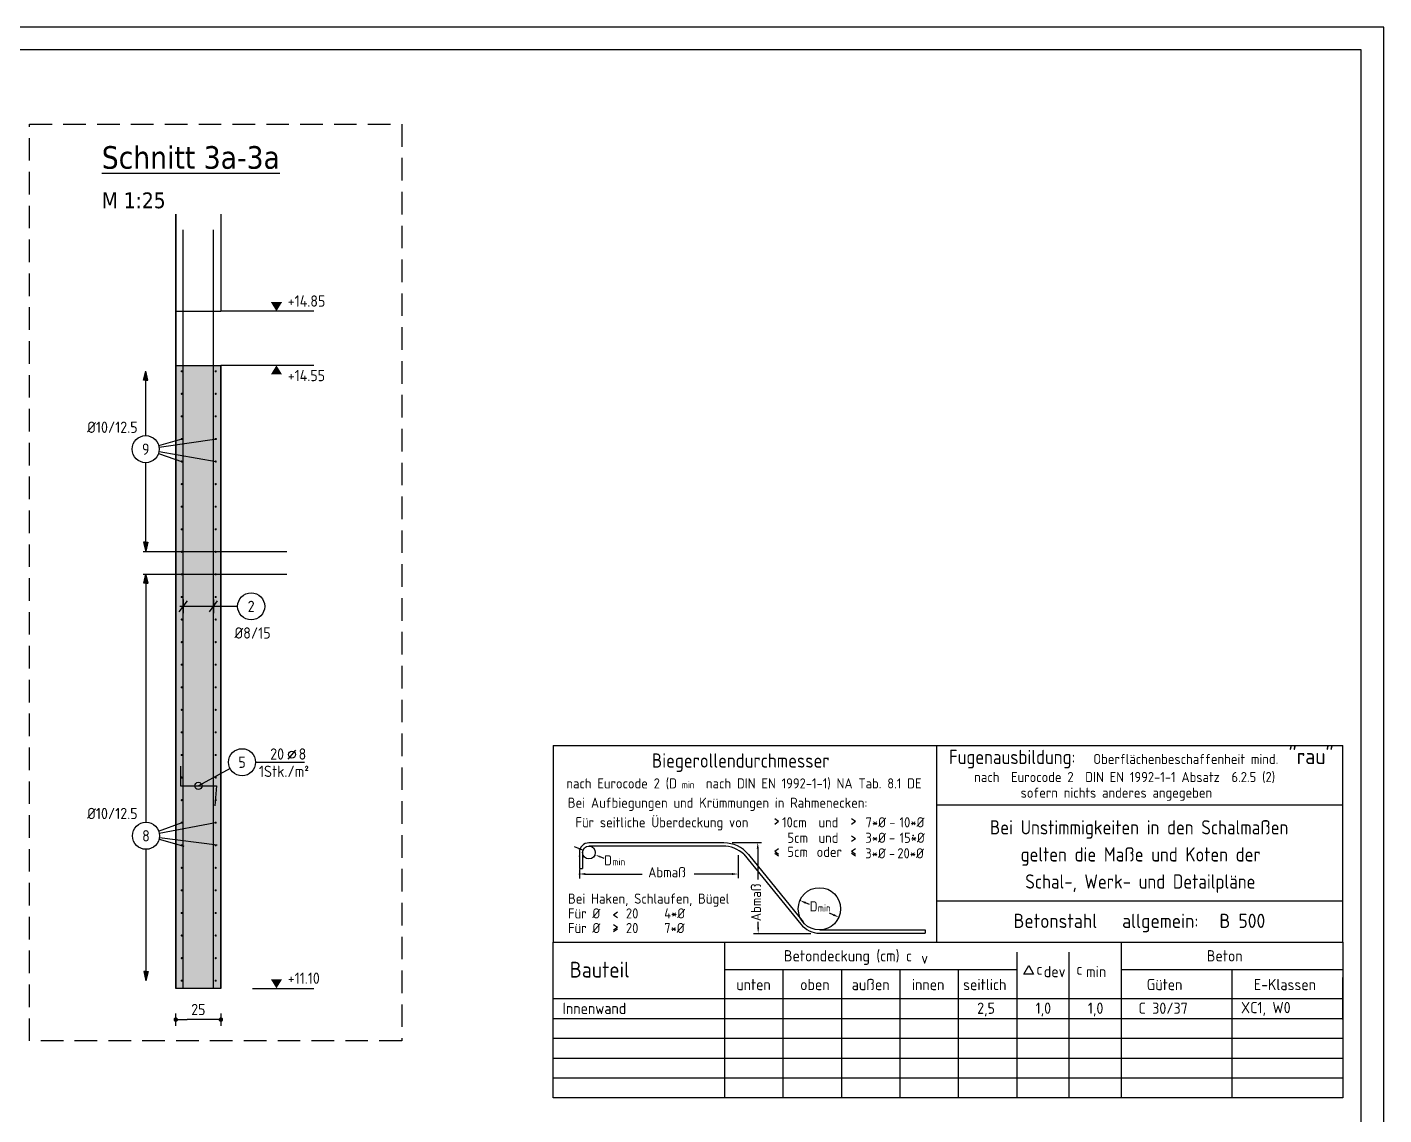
# Model space of a CAD drawing. Extents: x 0 to 72.6, y 1.4 to 31.1.
# Drawn here: x 42.52 to 57.55, y 19.06 to 31.11 of the extents above; entities that cross this region are included whole.
import ezdxf
from ezdxf.enums import TextEntityAlignment as Align

# ---------------------------------------------------------------- set-up
doc = ezdxf.new("R2010")
doc.units = 0
doc.header["$LTSCALE"] = 0.5
for name, pattern in [('AUSGEZOGEN', [1000.01, 1000, 0.01]), ('DASHED', [0.75, 0.5, -0.25]), ('STRICHLINIE', [0.75, 0.5, -0.25])]:
    doc.linetypes.add(name, pattern=pattern)
for name, color, linetype in [('AFU', 7, 'Continuous'), ('BETON', 7, 'Continuous'), ('DETAIL', 7, 'Continuous'), ('grau_mittel', 7, 'Continuous'), ('HILFE', 7, 'Continuous'), ('koten', 7, 'Continuous'), ('MASSE', 7, 'Continuous'), ('RAHMEN', 7, 'Continuous'), ('RND', 7, 'Continuous'), ('RND-1', 7, 'Continuous'), ('TEXT', 7, 'Continuous')]:
    doc.layers.add(name, color=color, linetype=linetype)
doc.layers.add('NOPLOT', color=7, linetype='Continuous', plot=False)
doc.styles.add('helv', font='tahoma.ttf')
doc.styles.add('txt', font='isocp.shx')
doc.linetypes.add('AFU_50K', pattern='A,0.15,["/",Standard,S=0.2,R=0,X=-0.01,Y=-0.1],0.07,["/",Standard,S=0.2,R=0,X=-0.01,Y=-0.1],0.15', length=0.37)
doc.dimstyles.new('DOT_I', dxfattribs={"dimscale": 0.5, "dimtxt": 0.25, "dimasz": 0.25, "dimexe": 0.1, "dimexo": 0.3, "dimgap": 0.1, "dimtad": 1, "dimdec": 3, "dimzin": 3, "dimtxsty": 'txt', "dimblk": 'DOT', "dimblk1": 'DOT', "dimblk2": 'DOT', "dimsah": 1, "dimcen": 0.1, "dimse1": 1, "dimse2": 1, "dimazin": 0, "dimtfac": 1, "dimtdec": 4, "dimtix": 1, "dimtmove": 2, "dimatfit": 3, "dimfxl": 0, "dimtvp": 1, "dimtolj": 1, "dimtzin": 0, "dimarcsym": 0})

# ---------------------------------------------------------------- blocks, each defined once
blk = doc.blocks.new('okrd_o')
at = {"layer": 'koten', "color": 7, "linetype": 'Continuous'}
blk.add_solid([(-0.125, 0.202), (0.125, 0.202), (0, 0)], dxfattribs=at)
at = {"layer": 'koten', "style": 'txt'}
blk.add_attdef('OKRD', (0.25, 0.1), '', height=0.25, dxfattribs=at)
blk = doc.blocks.new('DOT')
at = {"layer": 'MASSE', "color": 7, "linetype": 'Continuous'}
for p, q in [((0, 0), (-1, 0)), ((0, 0.54), (0, -0.54))]:
    blk.add_line(p, q, dxfattribs=at)
at = {"layer": 'MASSE', "color": 7, "linetype": 'Continuous', "const_width": 0.2}
blk.add_lwpolyline([(-0.1, 0, 1), (0.1, 0, 1)], format="xyb", close=True, dxfattribs=at)
blk = doc.blocks.new('*D19')
at = {"layer": 'Defpoints', "color": 0, "linetype": 'AUSGEZOGEN', "transparency": 16777216}
for p in [(44.164, 20.115), (44.164, 20.115), (44.664, 20.115)]:
    blk.add_point(p, dxfattribs=at)
at = {"layer": 'MASSE', "color": 0, "linetype": 'AUSGEZOGEN', "lineweight": -2, "transparency": 16777216}
blk.add_line((44.539, 20.115), (44.289, 20.115), dxfattribs=at)
at = {"layer": 'MASSE', "color": 0, "linetype": 'AUSGEZOGEN', "lineweight": -2, "transparency": 16777216, "xscale": 0.125, "yscale": 0.125, "zscale": 0.125, "rotation": 180}
blk.add_blockref('DOT', (44.164, 20.115), dxfattribs=at)
at = {"layer": 'MASSE', "color": 0, "linetype": 'AUSGEZOGEN', "lineweight": -2, "transparency": 16777216, "xscale": 0.125, "yscale": 0.125, "zscale": 0.125}
blk.add_blockref('DOT', (44.664, 20.115), dxfattribs=at)
at = {"layer": 'MASSE', "color": 0, "linetype": 'AUSGEZOGEN', "transparency": 16777216, "insert": (44.414, 20.227), "char_height": 0.125, "attachment_point": 5, "style": 'txt'}
blk.add_mtext('\\A1;25', dxfattribs=at)
blk = doc.blocks.new('okrd_u')
at = {"layer": 'koten', "color": 7, "linetype": 'Continuous'}
blk.add_solid([(-0.125, -0.202), (0.125, -0.202), (0, 0)], dxfattribs=at)
at = {"layer": 'koten', "style": 'txt'}
blk.add_attdef('OKRD', (0.25, -0.35), '', height=0.25, dxfattribs=at)
blk = doc.blocks.new('RND_LEI')
at = {"layer": 'RND', "color": 7, "linetype": 'Continuous'}
blk.add_line((1.022, 0.066), (1.19, 0.27), dxfattribs=at)
for centre, radius in [((0, 0), 0.3), ((1.106, 0.168), 0.075)]:
    blk.add_circle(centre, radius, dxfattribs=at)
at = {"layer": 'RND', "color": 7, "linetype": 'Continuous', "style": 'txt'}
blk.add_attdef('ANZ', text='', height=0.25, dxfattribs=at).set_placement((0.931, 0.057), align=Align.RIGHT)
for tag, p in [('DUM', (1.253, 0.057)), ('ABSTD', (1.674, 0.057)), ('POSTXT', (0.374, -0.327))]:
    blk.add_attdef(tag, p, '', height=0.25, dxfattribs=at)
blk.add_attdef('POSL', text='', height=0.25, dxfattribs=at).set_placement((0, 0), align=Align.MIDDLE)
blk = doc.blocks.new('Pfeillinie')
at = {"layer": 'TEXT', "linetype": 'Continuous'}
blk.add_hatch(color=7, dxfattribs=at).paths.add_polyline_path([(0, 0), (-0.8, 0.2), (-0.8, 0), (-0.8, -0.2)])
at = {"layer": 'TEXT', "color": 7, "linetype": 'Continuous'}
for p, q in [((-0.8, 0), (-0.8, 0.2)), ((-0.8, 0.2), (0, 0)), ((-0.8, 0), (-0.8, -0.2)), ((-0.8, -0.2), (0, 0))]:
    blk.add_line(p, q, dxfattribs=at)
blk = doc.blocks.new('RND_HIN')
at = {"layer": 'RND', "color": 7, "linetype": 'Continuous'}
blk.add_circle((0, 0), 0.3, dxfattribs=at)
at = {"layer": 'RND', "color": 7, "linetype": 'Continuous', "style": 'txt'}
blk.add_attdef('POSI', text='', height=0.25, dxfattribs=at).set_placement((0, 0), align=Align.MIDDLE)
blk = doc.blocks.new('lei_gre')
at = {"layer": 'RND', "color": 7, "linetype": 'Continuous'}
for p, q in [((-0.09, -0.12), (0.09, 0.12)), ((0, 0.15), (0, -0.15))]:
    blk.add_line(p, q, dxfattribs=at)
blk = doc.blocks.new('A1-19-0')
at = {"layer": 'RAHMEN'}
for p, q in [((103.1, 59.4), (0, 59.4)), ((103.1, 0), (103.1, 59.4))]:
    blk.add_line(p, q, dxfattribs=at)
at = {"layer": 'RAHMEN', "color": 5}
for p, q in [((102.6, 58.9), (2, 58.9)), ((102.6, 0.5), (102.6, 58.9))]:
    blk.add_line(p, q, dxfattribs=at)

msp = doc.modelspace()

# ---------------------------------------------------------------- hatches: boundary and pattern name
at = {"layer": 'grau_mittel'}
msp.add_hatch(color=61, dxfattribs=at).paths.add_polyline_path([(44.6644, 27.3613), (44.1644, 27.3613), (44.1644, 20.4613), (44.6644, 20.4613)])

# ---------------------------------------------------------------- linework, layer by layer
at = {"layer": 'AFU', "color": 8, "linetype": 'AFU_50K'}
for p, q in [((44.1644, 27.9613), (44.6644, 27.9613)), ((44.1644, 27.3613), (44.6644, 27.3613)), ((44.6644, 20.4613), (44.1644, 20.4613))]:
    msp.add_line(p, q, dxfattribs=at)
at = {"layer": 'BETON', "color": 6, "linetype": 'AUSGEZOGEN', "lineweight": 35}
for p, q in [((44.1644, 29.0347), (44.1644, 20.4613)), ((44.6644, 27.3613), (44.6644, 20.4613))]:
    msp.add_line(p, q, dxfattribs=at)
at = {"layer": 'BETON', "color": 6, "linetype": 'AUSGEZOGEN'}
for p, q in [((44.6644, 29.0355), (44.6644, 27.9613)), ((45.6955, 27.3613), (44.6644, 27.3613))]:
    msp.add_line(p, q, dxfattribs=at)
at = {"layer": 'BETON', "color": 6, "linetype": 'AUSGEZOGEN', "lineweight": 25}
msp.add_line((45.6955, 27.9613), (44.6644, 27.9613), dxfattribs=at)
at = {"layer": 'DETAIL', "color": 102, "linetype": 'STRICHLINIE'}
msp.add_lwpolyline([(42.5427, 19.8791), (42.5427, 30.0334), (46.6681, 30.0334), (46.6681, 19.8791)], close=True, dxfattribs=at)
at = {"layer": 'HILFE', "color": 102, "linetype": 'AUSGEZOGEN'}
msp.add_line((45.013, 20.4613), (45.6955, 20.4613), dxfattribs=at)
at = {"layer": 'NOPLOT', "color": 191, "linetype": 'Continuous'}
for points in [[(43.8039, 25.2996), (45.3948, 25.2996)], [(43.8039, 25.0496), (45.3948, 25.0496)]]:
    msp.add_lwpolyline(points, dxfattribs=at)
at = {"layer": 'RAHMEN', "color": 5, "linetype": 'Continuous'}
for p, q in [((48.3466, 23.1503), (57.0966, 23.1503)), ((48.3466, 23.1503), (48.3466, 20.9713)), ((52.5958, 20.9713), (52.5958, 23.1503)), ((57.0966, 20.9713), (57.0966, 23.1503)), ((57.0966, 20.1177), (57.0966, 20.5801))]:
    msp.add_line(p, q, dxfattribs=at)
at = {"layer": 'RAHMEN', "color": 7, "linetype": 'AUSGEZOGEN'}
for p, q in [((52.5958, 22.4928), (57.0966, 22.4928)), ((50.8447, 22.3076), (50.801, 22.3382)), ((50.8447, 22.3076), (50.801, 22.277)), ((51.6946, 22.3076), (51.651, 22.3382)), ((51.6946, 22.3076), (51.651, 22.277)), ((51.6951, 22.1179), (51.6514, 22.1484)), ((51.6951, 22.1179), (51.6514, 22.0873)), ((50.801, 21.9798), (50.8447, 22.0103)), ((50.801, 21.9798), (50.8447, 21.9492)), ((50.801, 21.9604), (50.8447, 21.9298)), ((51.651, 21.9798), (51.6946, 22.0103)), ((51.651, 21.9798), (51.6946, 21.9492)), ((51.651, 21.9604), (51.6946, 21.9298)), ((52.5958, 21.4289), (57.0966, 21.4289)), ((49.016, 21.277), (49.0597, 21.3076)), ((49.016, 21.277), (49.0597, 21.2464)), ((49.0597, 21.1361), (49.016, 21.1667)), ((49.0597, 21.1361), (49.016, 21.1056)), ((49.0597, 21.1167), (49.016, 21.0862)), ((48.3466, 20.3487), (57.0966, 20.3487)), ((48.3466, 20.1287), (57.0966, 20.1287)), ((48.3466, 19.9087), (57.0966, 19.9087)), ((48.3466, 19.6887), (57.0966, 19.6887)), ((48.3466, 19.4687), (57.0966, 19.4687))]:
    msp.add_line(p, q, dxfattribs=at)
at = {"layer": 'RAHMEN', "color": 7, "linetype": 'Continuous'}
for p, q in [((48.6763, 21.9917), (48.583, 22.0275)), ((48.636, 21.9659), (48.636, 21.7887)), ((48.6714, 21.9659), (48.6714, 21.7887)), ((50.2379, 22.0722), (48.7423, 22.0722)), ((50.2252, 22.0367), (48.7423, 22.0367)), ((50.3292, 22.0755), (50.6555, 22.0755)), ((50.6131, 22.0082), (50.6131, 21.6672)), ((48.8621, 21.9202), (48.9091, 21.9021)), ((50.3959, 21.9362), (50.3959, 21.6827)), ((50.4604, 21.9474), (51.0903, 21.1721)), ((50.5088, 21.9432), (51.115, 21.1972)), ((48.636, 21.7887), (48.6714, 21.7887)), ((48.636, 21.7773), (48.636, 21.677)), ((48.7035, 21.7277), (49.3318, 21.7277)), ((50.3284, 21.7277), (49.91, 21.7277)), ((51.1878, 21.3894), (51.1439, 21.4084)), ((51.4498, 21.2765), (51.4089, 21.2941)), ((50.5664, 21.0702), (51.1999, 21.0702)), ((50.6176, 21.1377), (50.6176, 21.1969)), ((51.2998, 21.1083), (52.4691, 21.1078)), ((51.2998, 21.0724), (52.4691, 21.0724)), ((52.4691, 21.1078), (52.4691, 21.0724)), ((50.2474, 19.2746), (50.2474, 20.9713)), ((54.645, 19.2487), (54.645, 20.9713)), ((53.4864, 19.2487), (53.4864, 20.8617)), ((54.0657, 19.2487), (54.0657, 20.8617)), ((50.8952, 19.2487), (50.8952, 20.6694)), ((51.543, 19.2487), (51.543, 20.6694)), ((52.1908, 19.2487), (52.1908, 20.6694)), ((52.8386, 19.2487), (52.8386, 20.6694)), ((55.8708, 19.2487), (55.8708, 20.6694)), ((50.2474, 19.2487), (50.2474, 20.3487)), ((53.4864, 19.2487), (53.4864, 20.3487))]:
    msp.add_line(p, q, dxfattribs=at)
at = {"layer": 'RAHMEN', "color": 1, "linetype": 'Continuous'}
for p, q in [((50.2474, 20.6694), (53.4864, 20.6694)), ((54.645, 20.6694), (57.0966, 20.6694))]:
    msp.add_line(p, q, dxfattribs=at)
at = {"layer": 'RAHMEN', "color": 5, "linetype": 'AUSGEZOGEN'}
msp.add_lwpolyline([(48.3466, 20.9713), (57.0966, 20.9713), (57.0966, 19.2487), (48.3466, 19.2487)], close=True, dxfattribs=at)
at = {"layer": 'RAHMEN', "color": 1, "linetype": 'Continuous'}
msp.add_lwpolyline([(53.6152, 20.714), (53.6697, 20.6195), (53.5607, 20.6195)], close=True, dxfattribs=at)
at = {"layer": 'RAHMEN', "color": 7, "linetype": 'Continuous'}
for centre, radius in [((48.7423, 21.9659), 0.0709), ((51.2968, 21.3424), 0.2341)]:
    msp.add_circle(centre, radius, dxfattribs=at)
for centre, radius, start, end in [((48.7423, 21.9659), 0.1063, 89.99998, 180), ((50.2252, 21.6824), 0.3543, 48.41068, 90), ((50.2379, 21.723), 0.3491, 39.09564, 90), ((51.2998, 21.3424), 0.27, 219.09564, 270)]:
    msp.add_arc(centre, radius, start, end, dxfattribs=at)
for p in [(52.3341, 22.153), (48.636, 21.9249), (48.636, 21.7277), (51.0819, 21.4351), (51.5118, 21.2497)]:
    msp.add_point(p, dxfattribs=at)
for points in [[(48.6243, 22.0023), (48.6305, 22.0186), (48.6763, 21.9917)], [(50.6243, 22.0082), (50.6018, 22.0082), (50.6131, 22.0757)], [(48.859, 21.912), (48.8652, 21.9283), (48.8132, 21.939)], [(48.7035, 21.7165), (48.7035, 21.739), (48.636, 21.7277)], [(50.3284, 21.7165), (50.3284, 21.739), (50.3959, 21.7277)], [(51.1394, 21.398), (51.1483, 21.4187), (51.0819, 21.4351)], [(51.4453, 21.2661), (51.4542, 21.2868), (51.5118, 21.2497)], [(50.6289, 21.1377), (50.6064, 21.1377), (50.6176, 21.0702)]]:
    msp.add_solid(points, dxfattribs=at)
at = {"layer": 'RND', "color": 102, "linetype": 'AUSGEZOGEN'}
for p, q in [((43.9748, 26.474), (44.2343, 26.5477)), ((43.979, 26.4547), (44.6191, 26.5479)), ((43.9723, 26.384), (44.2382, 26.2919)), ((43.9783, 26.4075), (44.6132, 26.2978)), ((44.8494, 24.6919), (44.2092, 24.6919)), ((44.7667, 22.8946), (44.4147, 22.7037)), ((43.9744, 22.2032), (44.2333, 22.2988)), ((43.981, 22.1795), (44.6036, 22.2988)), ((43.9784, 22.112), (44.252, 22.0377)), ((43.9824, 22.1322), (44.6222, 22.0501))]:
    msp.add_line(p, q, dxfattribs=at)
at = {"layer": 'RND', "color": 7, "linetype": 'AUSGEZOGEN'}
msp.add_line((45.0486, 22.966), (45.5886, 22.966), dxfattribs=at)
at = {"layer": 'RND', "color": 1, "linetype": 'AUSGEZOGEN'}
for points in [[(44.2474, 20.4613), (44.2474, 28.8613)], [(44.5815, 20.4613), (44.5815, 28.8613)]]:
    msp.add_lwpolyline(points, dxfattribs=at)
at = {"layer": 'RND', "color": 102, "linetype": 'AUSGEZOGEN'}
for points in [[(43.8305, 26.5831), (43.8305, 27.2973)], [(43.8305, 25.3027), (43.8305, 26.2831)], [(43.8337, 25.0483), (43.8337, 22.3013)], [(43.8337, 22.0013), (43.8337, 20.5465)]]:
    msp.add_lwpolyline(points, dxfattribs=at)
at = {"layer": 'RND', "color": 7, "linetype": 'AUSGEZOGEN', "const_width": 0.012}
for points in [[(44.2241, 27.2962, 1), (44.2361, 27.2962, 1)], [(44.6007, 27.2962, 1), (44.6127, 27.2962, 1)], [(44.2241, 27.0462, 1), (44.2361, 27.0462, 1)], [(44.6007, 27.0462, 1), (44.6127, 27.0462, 1)], [(44.2241, 26.7962, 1), (44.2361, 26.7962, 1)], [(44.6007, 26.7962, 1), (44.6127, 26.7962, 1)], [(44.2241, 26.5462, 1), (44.2361, 26.5462, 1)], [(44.6007, 26.5462, 1), (44.6127, 26.5462, 1)], [(44.2241, 26.2962, 1), (44.2361, 26.2962, 1)], [(44.6007, 26.2962, 1), (44.6127, 26.2962, 1)], [(44.2241, 26.0462, 1), (44.2361, 26.0462, 1)], [(44.6007, 26.0462, 1), (44.6127, 26.0462, 1)], [(44.2241, 25.7962, 1), (44.2361, 25.7962, 1)], [(44.6007, 25.7962, 1), (44.6127, 25.7962, 1)], [(44.2241, 25.5462, 1), (44.2361, 25.5462, 1)], [(44.6007, 25.5462, 1), (44.6127, 25.5462, 1)], [(44.2241, 25.2962, 1), (44.2361, 25.2962, 1)], [(44.6007, 25.2962, 1), (44.6127, 25.2962, 1)], [(44.2241, 25.0462, 1), (44.2361, 25.0462, 1)], [(44.6007, 25.0462, 1), (44.6127, 25.0462, 1)], [(44.2241, 24.7962, 1), (44.2361, 24.7962, 1)], [(44.6007, 24.7962, 1), (44.6127, 24.7962, 1)], [(44.2241, 24.5462, 1), (44.2361, 24.5462, 1)], [(44.6007, 24.5462, 1), (44.6127, 24.5462, 1)], [(44.2241, 24.2962, 1), (44.2361, 24.2962, 1)], [(44.6007, 24.2962, 1), (44.6127, 24.2962, 1)], [(44.2241, 24.0462, 1), (44.2361, 24.0462, 1)], [(44.6007, 24.0462, 1), (44.6127, 24.0462, 1)], [(44.2241, 23.7962, 1), (44.2361, 23.7962, 1)], [(44.6007, 23.7962, 1), (44.6127, 23.7962, 1)], [(44.2241, 23.5462, 1), (44.2361, 23.5462, 1)], [(44.6007, 23.5462, 1), (44.6127, 23.5462, 1)], [(44.2241, 23.2962, 1), (44.2361, 23.2962, 1)], [(44.6007, 23.2962, 1), (44.6127, 23.2962, 1)], [(44.2241, 23.0462, 1), (44.2361, 23.0462, 1)], [(44.6007, 23.0462, 1), (44.6127, 23.0462, 1)], [(44.2241, 22.7962, 1), (44.2361, 22.7962, 1)], [(44.6007, 22.7962, 1), (44.6127, 22.7962, 1)], [(44.2241, 22.5462, 1), (44.2361, 22.5462, 1)], [(44.6007, 22.5462, 1), (44.6127, 22.5462, 1)], [(44.2241, 22.2962, 1), (44.2361, 22.2962, 1)], [(44.6007, 22.2962, 1), (44.6127, 22.2962, 1)], [(44.2241, 22.0462, 1), (44.2361, 22.0462, 1)], [(44.6007, 22.0462, 1), (44.6127, 22.0462, 1)], [(44.2241, 21.7962, 1), (44.2361, 21.7962, 1)], [(44.6007, 21.7962, 1), (44.6127, 21.7962, 1)], [(44.2241, 21.5462, 1), (44.2361, 21.5462, 1)], [(44.6007, 21.5462, 1), (44.6127, 21.5462, 1)], [(44.2241, 21.2962, 1), (44.2361, 21.2962, 1)], [(44.6007, 21.2962, 1), (44.6127, 21.2962, 1)], [(44.2241, 21.0462, 1), (44.2361, 21.0462, 1)], [(44.6007, 21.0462, 1), (44.6127, 21.0462, 1)], [(44.2241, 20.7962, 1), (44.2361, 20.7962, 1)], [(44.6007, 20.7962, 1), (44.6127, 20.7962, 1)], [(44.2241, 20.5462, 1), (44.2361, 20.5462, 1)], [(44.6007, 20.5462, 1), (44.6127, 20.5462, 1)]]:
    msp.add_lwpolyline(points, format="xyb", close=True, dxfattribs=at)
at = {"layer": 'RND', "color": 7, "linetype": 'AUSGEZOGEN'}
msp.add_circle((44.4147, 22.7037), 0.04, dxfattribs=at)
at = {"layer": 'RND-1', "color": 1, "linetype": 'AUSGEZOGEN'}
msp.add_lwpolyline([(44.2147, 22.9237), (44.2147, 22.7037), (44.6147, 22.7037), (44.5955, 22.4846)], dxfattribs=at)

# ---------------------------------------------------------------- block references
at = {"layer": 'koten', "color": 7, "linetype": 'DASHED', "xscale": 0.5, "yscale": 0.5, "zscale": 0.5}
msp.add_blockref('okrd_o', (45.2798, 27.9613), dxfattribs=at).add_auto_attribs({'OKRD': '+14.85'})
at = {"layer": 'koten', "color": 7, "linetype": 'AUSGEZOGEN', "xscale": 0.5, "yscale": 0.5, "zscale": 0.5}
msp.add_blockref('okrd_u', (45.2798, 27.3613), dxfattribs=at).add_auto_attribs({'OKRD': '+14.55'})
at = {"layer": 'koten', "color": 7, "linetype": 'AUSGEZOGEN'}
ref = msp.add_blockref('okrd_o', (45.2798, 20.4613), dxfattribs=dict(at, xscale=0.5, yscale=0.5, zscale=0.5))
ref.add_attrib('OKRD', '+11.10', (45.4048, 20.5113), dxfattribs={"layer": '0', "color": 0, "linetype": 'ByBlock', "height": 0.125, "style": 'txt'})
at = {"layer": 'RAHMEN', "color": 7, "linetype": 'AUSGEZOGEN', "xscale": 0.5, "yscale": 0.5, "zscale": 0.5}
msp.add_blockref('A1-19-0', (6.0012, 1.4073), dxfattribs=at)
at = {"layer": 'RND', "color": 102, "linetype": 'AUSGEZOGEN', "xscale": 0.125, "yscale": 0.125, "zscale": 0.125}
for p, rotation in [((43.8305, 27.2973), 90), ((43.8305, 25.3027), 270), ((43.8337, 25.0483), 90), ((43.8337, 20.5465), 270)]:
    msp.add_blockref('Pfeillinie', p, dxfattribs=dict(at, rotation=rotation))
at = {"layer": 'RND', "color": 7, "linetype": 'AUSGEZOGEN', "xscale": 0.5, "yscale": 0.5, "zscale": 0.5}
for name, p, values in [('RND_HIN', (43.8305, 26.4331), {'POSI': '9'}), ('RND_HIN', (44.9994, 24.6919), {'POSI': '2'}), ('RND_LEI', (44.8986, 22.966), {'POSL': '5', 'DUM': '8', 'ANZ': '20', 'POSTXT': '1Stk./m²'}), ('RND_HIN', (43.8337, 22.1513), {'POSI': '8'})]:
    msp.add_blockref(name, p, dxfattribs=at).add_auto_attribs(values)
for p in [(44.2474, 24.6919), (44.5815, 24.6919)]:
    msp.add_blockref('lei_gre', p, dxfattribs=at)

# ---------------------------------------------------------------- texts
at = {"layer": 'RAHMEN', "color": 1, "linetype": 'Continuous', "style": 'txt', "width": 0.95}
for s, p in [('Biegerollendurchmesser', (50.4245, 22.906)), ('Fugenausbildung:', (53.4327, 22.9455)), ('Bei Unstimmigkeiten in den Schalmaßen', (54.8391, 22.1662)), ('gelten die Maße und Koten der', (54.8561, 21.8662)), ('Schal-, Werk- und Detailpläne', (54.8526, 21.5662))]:
    msp.add_text(s, height=0.1575, dxfattribs=at).set_placement(p, align=Align.CENTER)
at = {"layer": 'RAHMEN', "color": 7, "linetype": 'Continuous', "style": 'txt'}
for s, p in [('Oberflächenbeschaffenheit mind.', (54.3311, 22.9455)), ('nach  Eurocode 2  DIN EN 1992-1-1 Absatz  6.2.5 (2)', (53.0129, 22.7456)), ('Bei Aufbiegungen und Krümmungen in Rahmenecken:', (48.5084, 22.4608)), ('sofern nichts anderes angegeben', (53.5261, 22.5725)), ('10cm', (50.8817, 22.2446)), ('und', (51.286, 22.2446)), ('7*%%C', (51.8076, 22.2446)), ('-', (52.0691, 22.2446)), ('10*%%C', (52.1841, 22.2446)), ('5cm', (50.942, 22.0728)), ('und', (51.2864, 22.0728)), ('3*%%C', (51.8062, 22.0728)), ('-', (52.0677, 22.0728)), ('15*%%C', (52.1841, 22.0728)), ('5cm', (50.9411, 21.9168)), ('oder', (51.2657, 21.9168)), ('3*%%C', (51.8047, 21.9009)), ('-', (52.0662, 21.9009)), ('20*%%C', (52.1596, 21.9009)), ('D', (48.9113, 21.8234)), ('Abmaß', (49.3993, 21.6913)), ('Bei Haken, Schlaufen, Bügel', (48.5106, 21.3991)), ('D', (51.1884, 21.313)), ('Für %%C', (48.5104, 21.2351)), ('20', (49.1524, 21.2351)), ('4*%%C', (49.5763, 21.2351)), ('Für %%C', (48.5105, 21.0731)), ('20', (49.1525, 21.0731)), ('7*%%C', (49.5763, 21.0731))]:
    msp.add_text(s, height=0.1125, dxfattribs=at).set_placement(p)
msp.add_text('nach Eurocode 2 (D     nach DIN EN 1992-1-1) NA Tab. 8.1 DE', height=0.1125, dxfattribs=at).set_placement((50.4606, 22.675), align=Align.CENTER)
msp.add_text('Für seitliche Überdeckung von', height=0.1125, dxfattribs=at).set_placement((50.5093, 22.2446), align=Align.RIGHT)
msp.add_text('Abmaß', height=0.1125, rotation=90, dxfattribs=at).set_placement((50.6495, 21.2054))
at = {"layer": 'RAHMEN', "color": 1, "linetype": 'Continuous', "style": 'txt'}
for s, height, p in [('Betonstahl', 0.1575, (53.4474, 21.1303)), ('allgemein:', 0.1575, (54.6507, 21.1303)), ('B 500 ', 0.1575, (55.7294, 21.1303)), ('Bauteil', 0.175, (48.5293, 20.581)), ('Betondeckung (cm) c', 0.125, (50.9029, 20.7594)), ('v', 0.125, (52.4246, 20.733)), ('Beton', 0.125, (55.5892, 20.7594)), ('c', 0.125, (53.7013, 20.6111)), ('dev', 0.125, (53.7829, 20.5847)), ('c', 0.125, (54.1435, 20.6111)), ('min', 0.125, (54.2521, 20.5847))]:
    msp.add_text(s, height=height, dxfattribs=at).set_placement(p)
at = {"layer": 'TEXT', "color": 6, "linetype": 'AUSGEZOGEN', "style": 'helv'}
msp.add_text('%%uSchnitt 3a-3a', height=0.25, dxfattribs=at).set_placement((43.344, 29.5392))
at = {"layer": 'TEXT', "color": 1, "linetype": 'AUSGEZOGEN', "style": 'helv'}
msp.add_text('M 1:25', height=0.175, dxfattribs=at).set_placement((43.344, 29.1017))
at = {"layer": 'TEXT', "color": 7, "linetype": 'AUSGEZOGEN', "style": 'txt'}
for s, height, p in [('%%C10/12.5', 0.125, (43.1818, 26.6133)), ('%%C8/15', 0.125, (44.8143, 24.3348)), ('min', 0.08016, (49.7704, 22.6773)), ('%%C10/12.5', 0.125, (43.1818, 22.3356)), ('min', 0.08016, (49.0018, 21.822)), ('min', 0.08016, (51.279, 21.3116)), ('unten', 0.125, (50.3754, 20.4412)), ('oben', 0.125, (51.0829, 20.4412)), ('außen', 0.125, (51.6543, 20.4412)), ('innen', 0.125, (52.321, 20.4412)), ('seitlich', 0.125, (52.8886, 20.4412)), ('Güten', 0.125, (54.923, 20.4412)), ('E-Klassen', 0.125, (56.1105, 20.4412)), ('Innenwand', 0.125, (48.451, 20.1771)), ('2,5', 0.125, (53.0442, 20.179)), ('1,0', 0.125, (53.692, 20.179)), ('1,0', 0.125, (54.2714, 20.179)), ('C 30/37', 0.125, (54.8321, 20.179)), ('XC1, W0', 0.125, (55.9682, 20.1859))]:
    msp.add_text(s, height=height, dxfattribs=at).set_placement(p)
at = {"layer": 'TEXT', "color": 1, "style": 'txt'}
msp.add_text('"rau"', height=0.175, dxfattribs=at).set_placement((56.496, 22.9452))

# ---------------------------------------------------------------- dimensions: what is measured, and where the dimension line sits
at = {"layer": 'MASSE', "color": 7, "linetype": 'AUSGEZOGEN'}
dim = msp.add_linear_dim(base=(44.1644, 20.1149), p1=(44.6644, 20.1149), p2=(44.1644, 20.1149), dimstyle='DOT_I', override={"dimdec": 0, "dimlfac": 50}, dxfattribs=at)
dim.commit()
dim.dimension.update_dxf_attribs({"geometry": '*D19', "text_midpoint": (44.4144, 20.2275)})

doc.saveas('drawing.dxf')
